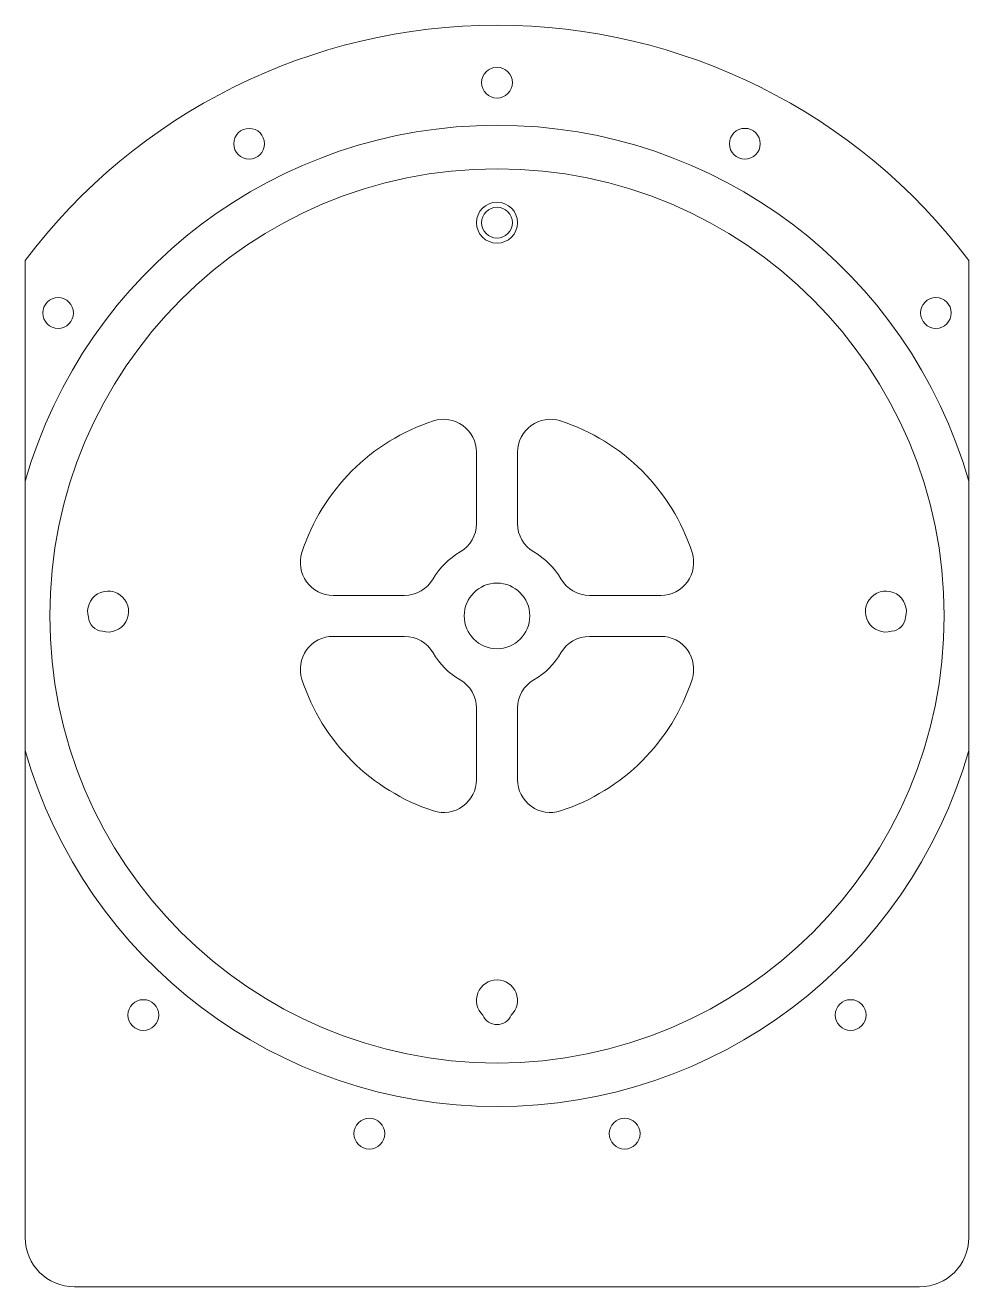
# Model space of a CAD drawing. Header units: inches. Extents: x -2.88 to 2.88, y -4.09 to 3.6.
import ezdxf

# ---------------------------------------------------------------- set-up
doc = ezdxf.new("R2010")
doc.units = ezdxf.units.IN
doc.header["$MEASUREMENT"] = 0

msp = doc.modelspace()

# ---------------------------------------------------------------- linework, layer by layer
at = {"color": 7, "linetype": 'Continuous', "lineweight": 15}
for p, q in [((-2.875, 2.1667), (-2.875, -3.7888)), ((2.875, -3.7888), (2.875, 2.1667)), ((-0.125, 0.9984), (-0.125, 0.5629)), ((0.125, 0.5629), (0.125, 0.9984)), ((-0.5629, 0.125), (-0.9984, 0.125)), ((0.9984, 0.125), (0.5629, 0.125)), ((-0.9984, -0.125), (-0.5629, -0.125)), ((0.5629, -0.125), (0.9984, -0.125)), ((-0.125, -0.5629), (-0.125, -0.9984)), ((0.125, -0.9984), (0.125, -0.5629)), ((-2.575, -4.0888), (2.575, -4.0888))]:
    msp.add_line(p, q, dxfattribs=at)
for centre, radius in [((0, 3.25), 0.0938), ((-1.5104, 2.8777), 0.0937), ((1.5104, 2.8777), 0.0938), ((0, 0), 2.725), ((0, 2.3966), 0.125), ((0, 2.3966), 0.0938), ((-2.6747, 1.8462), 0.0937), ((2.6747, 1.8462), 0.0938), ((0, 0), 0.2), ((-2.1551, -2.4327), 0.0937), ((2.1551, -2.4327), 0.0937), ((-0.7778, -3.1556), 0.0937), ((0.7778, -3.1556), 0.0937)]:
    msp.add_circle(centre, radius, dxfattribs=at)
for centre, radius, start, end in [((0, 0), 3.6, 37.00232, 142.99768), ((0, 0), 2.99, 15.94237, 164.05763), ((0, 0), 1.25, 108.03054, 161.96946), ((-0.325, 0.9984), 0.2, 0, 108.03054), ((0.325, 0.9984), 0.2, 71.96946, 180), ((0, 0), 1.25, 18.03054, 71.96946), ((-0.325, 0.5629), 0.2, 300, 0), ((0.325, 0.5629), 0.2, 180, 240), ((-0.9984, 0.325), 0.2, 161.96946, 270), ((0, 0), 0.45, 120, 150), ((0, 0), 0.45, 30, 60), ((0.9984, 0.325), 0.2, 270, 18.03054), ((-0.5629, 0.325), 0.2, 270, 330), ((0.5629, 0.325), 0.2, 210, 270), ((-2.37, 0.0266), 0.125, 253.74611, 196.25389), ((2.37, 0.0266), 0.125, 343.74611, 286.25389), ((-2.3966, 0), 0.0938, 185.11573, 264.88427), ((2.3966, 0), 0.0938, 275.11573, 354.88427), ((-0.9984, -0.325), 0.2, 90, 198.03054), ((-0.5629, -0.325), 0.2, 30, 90), ((0.5629, -0.325), 0.2, 90, 150), ((0.9984, -0.325), 0.2, 341.96946, 90), ((0, 0), 0.45, 210, 240), ((0, 0), 0.45, 300, 330), ((0, 0), 1.25, 198.03054, 251.96946), ((-0.325, -0.5629), 0.2, 0, 60), ((0.325, -0.5629), 0.2, 120, 180), ((0, 0), 1.25, 288.03054, 341.96946), ((0, 0), 2.99, 195.94237, 344.05763), ((-0.325, -0.9984), 0.2, 251.96946, 0), ((0.325, -0.9984), 0.2, 180, 288.03054), ((0, -2.3434), 0.125, 313.40858, 226.59142), ((0, -2.3966), 0.0938, 203.61444, 336.38556), ((-2.575, -3.7888), 0.3, 180, 270), ((2.575, -3.7888), 0.3, 270, 0)]:
    msp.add_arc(centre, radius, start, end, dxfattribs=at)

doc.saveas('drawing.dxf')
